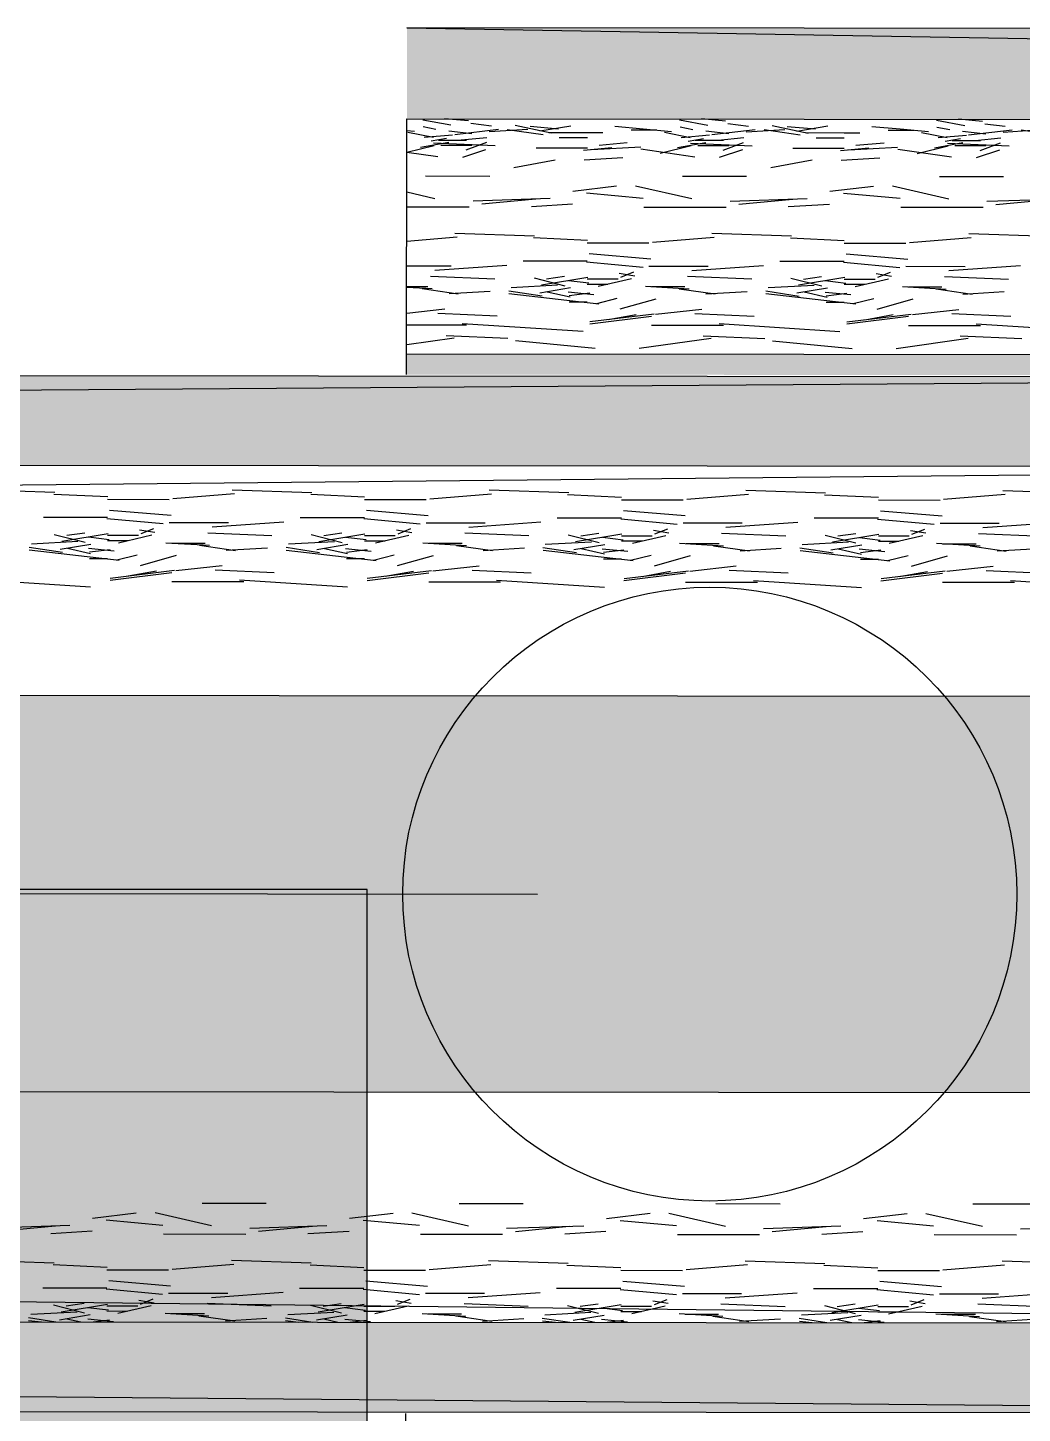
# Model space of a CAD drawing. Header units: millimetres. Extents: x -957 to 3394, y -3 to 3008.
# Drawn here: x 659.27 to 663.14, y 2182.35 to 2187.74 of the extents above; entities that cross this region are included whole.
import ezdxf

# ---------------------------------------------------------------- set-up
doc = ezdxf.new("R2010")
doc.units = ezdxf.units.MM
for name, color, linetype in [('HATCHES', 7, 'CONTINUOUS'), ('PDF_0', 7, 'CONTINUOUS'), ('PDF_GROUND', 7, 'CONTINUOUS')]:
    doc.layers.add(name, color=color, linetype=linetype)

msp = doc.modelspace()

# ---------------------------------------------------------------- hatches: boundary and pattern name
at = {"layer": 'HATCHES'}
h = msp.add_hatch(color=178, dxfattribs=at)
h.paths.add_polyline_path([(423.8217, 2184.3908), (423.8217, 1866.7262), (660.591, 1866.7262), (660.591, 2184.3908)], flags=0)
h.paths.add_polyline_path([(648.591, 2172.3908), (648.591, 1878.7262), (435.8217, 1878.7262), (435.8217, 2172.3908)], flags=0)

# ---------------------------------------------------------------- linework, layer by layer
at = {"layer": 'PDF_0'}
for points in [[(682.3768, 2187.7236), (660.7451, 2187.7421), (682.3765, 2187.3697)], [(660.744, 2186.3936), (660.7448, 2187.3882), (682.3768, 2187.3697), (682.3717, 2181.3394), (660.7397, 2181.3579), (660.7405, 2182.3525)], [(660.8064, 2187.384), (660.9163, 2187.3639)], [(660.9845, 2187.3796), (660.8916, 2187.388)], [(661.8054, 2187.3832), (661.9153, 2187.363)], [(661.9834, 2187.3787), (661.8906, 2187.3872)], [(662.8044, 2187.3823), (662.9142, 2187.3622)], [(662.9824, 2187.3779), (662.8896, 2187.3863)], [(660.7448, 2187.3426), (660.7746, 2187.3398)], [(660.748, 2187.3363), (660.8478, 2187.3163)], [(660.8579, 2187.3462), (660.808, 2187.3563)], [(660.8127, 2187.3162), (660.9226, 2187.3261)], [(660.9077, 2187.3413), (660.9976, 2187.3312)], [(660.931, 2187.3272), (661.1008, 2187.3471)], [(661.0736, 2187.3593), (660.9938, 2187.3692)], [(661.0653, 2187.338), (661.2151, 2187.3477)], [(661.1349, 2187.3467), (661.2748, 2187.3265)], [(661.1661, 2187.363), (661.3059, 2187.3328)], [(661.2241, 2187.3593), (661.334, 2187.3494)], [(661.2621, 2187.3409), (661.382, 2187.3608)], [(661.297, 2187.3349), (661.4468, 2187.3348), (661.5067, 2187.3347)], [(661.5539, 2187.359), (661.6637, 2187.3491), (661.7736, 2187.339)], [(661.6166, 2187.3447), (661.7166, 2187.3446)], [(661.747, 2187.3354), (661.8468, 2187.3155)], [(661.8569, 2187.3454), (661.807, 2187.3554)], [(661.9067, 2187.3405), (661.9966, 2187.3304)], [(661.93, 2187.3263), (662.0997, 2187.3462)], [(662.0726, 2187.3584), (661.9927, 2187.3683)], [(662.0643, 2187.3371), (662.2141, 2187.3468)], [(662.1339, 2187.3459), (662.2738, 2187.3256)], [(662.1651, 2187.3621), (662.3049, 2187.3319)], [(662.2231, 2187.3585), (662.333, 2187.3485)], [(662.2611, 2187.34), (662.381, 2187.3599)], [(662.296, 2187.3341), (662.4457, 2187.3339), (662.5057, 2187.3339)], [(662.5528, 2187.3582), (662.6627, 2187.3483), (662.7726, 2187.3381)], [(662.6156, 2187.3438), (662.7156, 2187.3437)], [(662.746, 2187.3346), (662.8458, 2187.3146)], [(662.8559, 2187.3445), (662.806, 2187.3546)], [(662.9057, 2187.3396), (662.9955, 2187.3295)], [(662.9289, 2187.3255), (663.0987, 2187.3454)], [(663.0716, 2187.3576), (662.9917, 2187.3675)], [(663.0633, 2187.3363), (663.2131, 2187.346)], [(663.1329, 2187.345), (663.2727, 2187.3248)], [(660.8509, 2187.2832), (660.7447, 2187.2567)], [(660.7982, 2187.2772), (660.9081, 2187.2971)], [(660.8392, 2187.3024), (660.8991, 2187.3124)], [(660.849, 2187.2943), (661.0888, 2187.2841)], [(660.8674, 2187.3052), (660.9773, 2187.3051)], [(660.8773, 2187.2853), (660.9973, 2187.2852)], [(661.0562, 2187.3144), (660.9564, 2187.3044)], [(660.9753, 2187.2668), (661.0553, 2187.2966)], [(661.247, 2187.275), (661.4468, 2187.2748)], [(661.3369, 2187.3149), (661.4468, 2187.3148)], [(661.432, 2187.2657), (661.5418, 2187.2756)], [(661.4644, 2187.2686), (661.6541, 2187.2785)], [(661.4919, 2187.2857), (661.6018, 2187.2957)], [(661.8499, 2187.2824), (661.73, 2187.2524)], [(661.7972, 2187.2764), (661.9071, 2187.2963)], [(661.8117, 2187.3153), (661.9216, 2187.3253)], [(661.8382, 2187.3015), (661.8981, 2187.3115)], [(661.848, 2187.2935), (662.0877, 2187.2832)], [(661.8663, 2187.3044), (661.9762, 2187.3043)], [(661.8763, 2187.2845), (661.9963, 2187.2844)], [(662.0552, 2187.3135), (661.9554, 2187.3036)], [(661.9743, 2187.2658), (662.0543, 2187.2958)], [(662.246, 2187.2741), (662.4457, 2187.274)], [(662.3358, 2187.314), (662.4457, 2187.3139)], [(662.4309, 2187.2649), (662.5408, 2187.2748)], [(662.4633, 2187.2677), (662.6531, 2187.2776)], [(662.4909, 2187.2848), (662.6008, 2187.2948)], [(662.8489, 2187.2815), (662.729, 2187.2516)], [(662.7962, 2187.2755), (662.9061, 2187.2954)], [(662.8107, 2187.3145), (662.9206, 2187.3244)], [(662.8372, 2187.3007), (662.8971, 2187.3107)], [(662.847, 2187.2926), (663.0867, 2187.2824)], [(662.8653, 2187.3035), (662.9752, 2187.3034)], [(662.8753, 2187.2836), (662.9953, 2187.2835)], [(663.0542, 2187.3127), (662.9544, 2187.3027)], [(662.9733, 2187.2649), (663.0533, 2187.2949)], [(660.7447, 2187.2586), (660.865, 2187.2413)], [(660.962, 2187.2389), (661.0519, 2187.2689)], [(661.1613, 2187.1988), (661.3211, 2187.2286)], [(661.4348, 2187.2278), (661.5847, 2187.2375)], [(661.6542, 2187.2705), (661.864, 2187.2404)], [(661.961, 2187.2381), (662.0509, 2187.2681)], [(662.1602, 2187.198), (662.3201, 2187.2277)], [(662.4338, 2187.2269), (662.5837, 2187.2366)], [(662.6532, 2187.2697), (662.863, 2187.2396)], [(662.96, 2187.2372), (663.0499, 2187.2672)], [(660.8173, 2187.1655), (661.067, 2187.1653)], [(661.8163, 2187.1646), (662.066, 2187.1644)], [(661.3903, 2187.107), (661.5602, 2187.1269)], [(661.6334, 2187.1275), (661.8531, 2187.0774)], [(662.3893, 2187.1061), (662.5592, 2187.1261)], [(662.6324, 2187.1267), (662.8521, 2187.0766)], [(662.8153, 2187.1638), (663.065, 2187.1636)], [(660.7446, 2187.1034), (660.8542, 2187.0783)], [(661.0024, 2187.0688), (661.3023, 2187.0786)], [(661.0365, 2187.0567), (661.2463, 2187.0763)], [(661.2289, 2187.0472), (661.3887, 2187.0571)], [(661.4435, 2187.0995), (661.6633, 2187.0794)], [(662.0014, 2187.068), (662.3013, 2187.0778)], [(662.0355, 2187.0558), (662.2453, 2187.0755)], [(662.2278, 2187.0463), (662.3877, 2187.0562)], [(662.4425, 2187.0986), (662.6623, 2187.0786)], [(663.0004, 2187.0671), (663.3002, 2187.0769)], [(663.0345, 2187.0549), (663.2442, 2187.0746)], [(660.7445, 2187.0456), (660.987, 2187.0454)], [(661.6664, 2187.0448), (661.986, 2187.0445)], [(662.6654, 2187.044), (662.985, 2187.0437)], [(660.7444, 2186.9123), (660.9407, 2186.9284)], [(660.9314, 2186.9435), (661.2411, 2186.9332)], [(661.237, 2186.9259), (661.4468, 2186.9158)], [(661.4464, 2186.9053), (661.6862, 2186.9051)], [(661.6999, 2186.9079), (661.9397, 2186.9276)], [(661.9304, 2186.9426), (662.2401, 2186.9323)], [(662.236, 2186.925), (662.4457, 2186.915)], [(662.4454, 2186.9044), (662.6852, 2186.9042)], [(662.6989, 2186.9071), (662.9387, 2186.9267)], [(662.9294, 2186.9418), (663.2391, 2186.9315)], [(661.454, 2186.8634), (661.6938, 2186.8433)], [(662.453, 2186.8625), (662.6928, 2186.8424)], [(660.7443, 2186.8159), (660.9169, 2186.8157)], [(660.8534, 2186.7991), (661.1331, 2186.8188)], [(661.1966, 2186.8355), (661.4464, 2186.8353)], [(661.6631, 2186.8095), (661.4433, 2186.8297)], [(661.5707, 2186.787), (661.6306, 2186.7771)], [(661.6254, 2186.7908), (661.5755, 2186.771)], [(661.6862, 2186.8151), (661.916, 2186.8149)], [(661.8524, 2186.7983), (662.1321, 2186.8179)], [(662.1956, 2186.8346), (662.4453, 2186.8344)], [(662.662, 2186.8087), (662.4423, 2186.8289)], [(662.6244, 2186.7899), (662.5745, 2186.7701)], [(662.6851, 2186.8142), (662.915, 2186.814)], [(662.8514, 2186.7974), (663.1311, 2186.8171)], [(660.7443, 2186.736), (660.827, 2186.736)], [(660.7443, 2186.7333), (660.8435, 2186.7274)], [(660.8368, 2186.7761), (661.0866, 2186.7658)], [(661.1504, 2186.7323), (661.3301, 2186.7421)], [(661.2392, 2186.7688), (661.359, 2186.7385)], [(661.2683, 2186.7426), (661.4481, 2186.7725)], [(661.2883, 2186.7653), (661.3582, 2186.7753)], [(661.3728, 2186.7595), (661.4527, 2186.7496)], [(661.4463, 2186.7654), (661.5662, 2186.7653)], [(661.4463, 2186.7453), (661.5263, 2186.7452)], [(661.6185, 2186.7652), (661.4887, 2186.7352)], [(661.6727, 2186.7366), (661.8425, 2186.7265)], [(661.6961, 2186.7352), (661.8259, 2186.7351)], [(661.8358, 2186.7752), (662.0855, 2186.765)], [(662.1494, 2186.7314), (662.3291, 2186.7413)], [(662.2382, 2186.7679), (662.358, 2186.7377)], [(662.2673, 2186.7417), (662.4471, 2186.7716)], [(662.2873, 2186.7644), (662.3572, 2186.7744)], [(662.3718, 2186.7586), (662.4517, 2186.7487)], [(662.4452, 2186.7645), (662.5652, 2186.7644)], [(662.4452, 2186.7444), (662.5253, 2186.7443)], [(662.6175, 2186.7644), (662.4877, 2186.7343)], [(662.5697, 2186.7862), (662.6295, 2186.7763)], [(662.6717, 2186.7358), (662.8415, 2186.7257)], [(662.695, 2186.7344), (662.8249, 2186.7343)], [(662.8348, 2186.7744), (663.0845, 2186.7641)], [(660.8047, 2186.7276), (660.9446, 2186.7074)], [(660.9089, 2186.7078), (661.0687, 2186.7177)], [(661.1412, 2186.7194), (661.271, 2186.6995)], [(661.1416, 2186.7089), (661.4913, 2186.6686)], [(661.2616, 2186.7114), (661.3815, 2186.7314)], [(661.2903, 2186.7152), (661.3802, 2186.695)], [(661.3719, 2186.7149), (661.4717, 2186.7048)], [(661.3762, 2186.7008), (661.4561, 2186.7107)], [(661.5616, 2186.6887), (661.4817, 2186.6686)], [(661.5747, 2186.6483), (661.7146, 2186.6882)], [(661.8037, 2186.7267), (661.9436, 2186.7066)], [(661.9079, 2186.707), (662.0677, 2186.7168)], [(662.1402, 2186.7186), (662.27, 2186.6986)], [(662.1406, 2186.708), (662.4902, 2186.6678)], [(662.2605, 2186.7106), (662.3805, 2186.7305)], [(662.2893, 2186.7143), (662.3792, 2186.6942)], [(662.3709, 2186.7141), (662.4709, 2186.7039)], [(662.3752, 2186.6999), (662.4551, 2186.7099)], [(662.5606, 2186.6878), (662.4807, 2186.6678)], [(662.5736, 2186.6475), (662.7135, 2186.6873)], [(662.8027, 2186.7259), (662.9426, 2186.7057)], [(662.9069, 2186.7061), (663.0667, 2186.716)], [(660.7442, 2186.6322), (660.8931, 2186.6485)], [(660.8658, 2186.6318), (661.0956, 2186.6215)], [(661.3763, 2186.6755), (661.4463, 2186.6755)], [(661.4568, 2186.5992), (661.7066, 2186.6291)], [(661.527, 2186.6072), (661.6369, 2186.6272)], [(661.7122, 2186.628), (661.8921, 2186.6477)], [(661.8648, 2186.6309), (662.0946, 2186.6207)], [(662.3753, 2186.6747), (662.4452, 2186.6746)], [(662.4558, 2186.5984), (662.7056, 2186.6282)], [(662.526, 2186.6064), (662.6359, 2186.6263)], [(662.7112, 2186.6271), (662.8911, 2186.6468)], [(662.8638, 2186.6301), (663.0936, 2186.6198)], [(660.7441, 2186.5861), (660.9767, 2186.5859)], [(660.9603, 2186.5923), (661.4298, 2186.562)], [(661.456, 2186.5908), (661.6958, 2186.6205)], [(661.6959, 2186.5853), (661.9756, 2186.585)], [(661.9593, 2186.5915), (662.4288, 2186.5612)], [(662.455, 2186.59), (662.6948, 2186.6197)], [(662.6948, 2186.5844), (662.9746, 2186.5842)], [(662.9583, 2186.5906), (663.4278, 2186.5603)], [(660.7441, 2186.5096), (660.929, 2186.536)], [(660.8983, 2186.545), (661.138, 2186.5347)], [(661.1669, 2186.5256), (661.4766, 2186.4952)], [(661.6483, 2186.4954), (661.928, 2186.5351)], [(661.8973, 2186.5441), (662.137, 2186.5339)], [(662.1659, 2186.5247), (662.4756, 2186.4943)], [(662.6473, 2186.4946), (662.927, 2186.5343)], [(662.8962, 2186.5432), (663.136, 2186.533)], [(682.3761, 2186.4537), (660.744, 2186.4722)], [(622.6145, 2186.4208), (666.4468, 2186.3833), (622.6142, 2186.0714)], [(622.6096, 2186.0714), (666.4465, 2186.0339), (622.6092, 2185.5993)], [(659.0665, 2185.9461), (659.3761, 2185.9358)], [(659.3719, 2185.9285), (659.5818, 2185.9185)], [(659.8348, 2185.9105), (660.0745, 2185.9302)], [(660.0654, 2185.9452), (660.3751, 2185.9349)], [(660.3709, 2185.9276), (660.5807, 2185.9176)], [(660.8338, 2185.9097), (661.0735, 2185.9293)], [(661.0644, 2185.9444), (661.3741, 2185.9341)], [(661.3699, 2185.9267), (661.5797, 2185.9167)], [(661.8328, 2185.9088), (662.0725, 2185.9285)], [(662.0634, 2185.9435), (662.3731, 2185.9332)], [(662.3689, 2185.9259), (662.5787, 2185.9159)], [(662.8317, 2185.908), (663.0715, 2185.9276)], [(663.0624, 2185.9427), (663.3721, 2185.9324)], [(659.5814, 2185.9079), (659.8211, 2185.9077)], [(660.5804, 2185.907), (660.8201, 2185.9068)], [(661.5794, 2185.9062), (661.8191, 2185.906)], [(662.5783, 2185.9053), (662.8181, 2185.9051)], [(659.3316, 2185.8381), (659.5813, 2185.8379)], [(659.7979, 2185.8121), (659.5782, 2185.8324)], [(659.5889, 2185.866), (659.8287, 2185.846)], [(659.821, 2185.8177), (660.0508, 2185.8175)], [(659.9873, 2185.8009), (660.267, 2185.8205)], [(660.3306, 2185.8372), (660.5803, 2185.837)], [(660.7969, 2185.8113), (660.5772, 2185.8315)], [(660.5879, 2185.8652), (660.8277, 2185.8451)], [(660.82, 2185.8168), (661.0498, 2185.8166)], [(660.9863, 2185.8), (661.266, 2185.8197)], [(661.3296, 2185.8364), (661.5793, 2185.8362)], [(661.7959, 2185.8104), (661.5762, 2185.8307)], [(661.5869, 2185.8643), (661.8267, 2185.8443)], [(661.9852, 2185.7992), (662.265, 2185.8188)], [(662.3285, 2185.8355), (662.5782, 2185.8353)], [(662.7949, 2185.8096), (662.5751, 2185.8298)], [(662.5859, 2185.8635), (662.8256, 2185.8434)], [(662.9842, 2185.7983), (663.264, 2185.818)], [(659.3741, 2185.7714), (659.4939, 2185.7411)], [(659.4031, 2185.7452), (659.583, 2185.7751)], [(659.4232, 2185.7679), (659.4931, 2185.7779)], [(659.5813, 2185.768), (659.7011, 2185.7679)], [(659.7534, 2185.7678), (659.6235, 2185.7378)], [(659.7055, 2185.7896), (659.7655, 2185.7797)], [(659.7603, 2185.7934), (659.7104, 2185.7736)], [(659.9707, 2185.7778), (660.2204, 2185.7676)], [(660.3731, 2185.7705), (660.4929, 2185.7403)], [(660.4021, 2185.7443), (660.582, 2185.7742)], [(660.4222, 2185.767), (660.4921, 2185.777)], [(660.5803, 2185.7671), (660.7, 2185.767)], [(660.7524, 2185.767), (660.6225, 2185.7369)], [(660.7045, 2185.7888), (660.7645, 2185.7789)], [(660.7593, 2185.7925), (660.7094, 2185.7727)], [(660.9697, 2185.777), (661.2194, 2185.7667)], [(661.3721, 2185.7697), (661.4919, 2185.7394)], [(661.4011, 2185.7435), (661.581, 2185.7734)], [(661.4212, 2185.7662), (661.4911, 2185.7761)], [(661.5793, 2185.7662), (661.699, 2185.7661)], [(661.7514, 2185.7661), (661.6215, 2185.7361)], [(661.7035, 2185.7879), (661.7635, 2185.778)], [(661.7583, 2185.7917), (661.7083, 2185.7719)], [(661.819, 2185.816), (662.0488, 2185.8158)], [(661.9687, 2185.7761), (662.2184, 2185.7658)], [(662.3711, 2185.7688), (662.4908, 2185.7386)], [(662.4001, 2185.7426), (662.58, 2185.7725)], [(662.4202, 2185.7653), (662.4901, 2185.7753)], [(662.5782, 2185.7654), (662.698, 2185.7653)], [(662.7504, 2185.7652), (662.6205, 2185.7355)], [(662.7025, 2185.7871), (662.7625, 2185.7772)], [(662.7573, 2185.7908), (662.7073, 2185.771)], [(662.818, 2185.8151), (663.0477, 2185.8149)], [(662.9676, 2185.7753), (663.2174, 2185.765)], [(659.2761, 2185.722), (659.406, 2185.7021)], [(659.2765, 2185.7115), (659.6262, 2185.6712)], [(659.2852, 2185.7349), (659.4651, 2185.7447)], [(659.3964, 2185.714), (659.5164, 2185.734)], [(659.4252, 2185.7178), (659.5151, 2185.6976)], [(659.5068, 2185.7175), (659.6067, 2185.7074)], [(659.5077, 2185.7621), (659.5876, 2185.7522)], [(659.5111, 2185.7034), (659.591, 2185.7133)], [(659.5813, 2185.7479), (659.6612, 2185.7478)], [(659.8075, 2185.7392), (659.9774, 2185.7291)], [(659.831, 2185.7378), (659.9608, 2185.7377)], [(659.9386, 2185.7293), (660.0784, 2185.7092)], [(660.0427, 2185.7096), (660.2026, 2185.7194)], [(660.2751, 2185.7212), (660.4049, 2185.7012)], [(660.2755, 2185.7106), (660.6252, 2185.6704)], [(660.2842, 2185.7341), (660.4641, 2185.7439)], [(660.3954, 2185.7132), (660.5154, 2185.7331)], [(660.4242, 2185.717), (660.514, 2185.6968)], [(660.5057, 2185.7167), (660.6056, 2185.7065)], [(660.5067, 2185.7612), (660.5866, 2185.7513)], [(660.5101, 2185.7025), (660.59, 2185.7125)], [(660.5802, 2185.747), (660.6601, 2185.747)], [(660.8065, 2185.7384), (660.9764, 2185.7283)], [(660.83, 2185.737), (660.9598, 2185.7369)], [(660.9376, 2185.7285), (661.0774, 2185.7083)], [(661.0417, 2185.7087), (661.2016, 2185.7186)], [(661.2741, 2185.7203), (661.4039, 2185.7004)], [(661.2745, 2185.7098), (661.6242, 2185.6695)], [(661.2832, 2185.7332), (661.463, 2185.743)], [(661.3944, 2185.7123), (661.5144, 2185.7323)], [(661.4232, 2185.7161), (661.513, 2185.6959)], [(661.5047, 2185.7158), (661.6046, 2185.7057)], [(661.5057, 2185.7604), (661.5855, 2185.7505)], [(661.509, 2185.7017), (661.589, 2185.7116)], [(661.5792, 2185.7462), (661.6591, 2185.7461)], [(661.8055, 2185.7375), (661.9754, 2185.7274)], [(661.829, 2185.7361), (661.9588, 2185.736)], [(661.9366, 2185.7276), (662.0764, 2185.7075)], [(662.0407, 2185.7079), (662.2005, 2185.7177)], [(662.273, 2185.7195), (662.4029, 2185.6995)], [(662.2735, 2185.7089), (662.6231, 2185.6687)], [(662.2821, 2185.7324), (662.462, 2185.7422)], [(662.3934, 2185.7115), (662.5133, 2185.7314)], [(662.4222, 2185.7152), (662.512, 2185.6951)], [(662.5037, 2185.715), (662.6036, 2185.7048)], [(662.5046, 2185.7595), (662.5845, 2185.7496)], [(662.508, 2185.7008), (662.588, 2185.7108)], [(662.5782, 2185.7453), (662.6581, 2185.7452)], [(662.8045, 2185.7367), (662.9744, 2185.7266)], [(662.8279, 2185.7353), (662.9578, 2185.7352)], [(662.9356, 2185.7268), (663.0754, 2185.7066)], [(663.0397, 2185.707), (663.1995, 2185.7168)], [(659.5112, 2185.6781), (659.5812, 2185.6781)], [(659.6966, 2185.6913), (659.6167, 2185.6712)], [(659.7095, 2185.6509), (659.8494, 2185.6908)], [(660.5102, 2185.6773), (660.5802, 2185.6772)], [(660.6956, 2185.6904), (660.6157, 2185.6704)], [(660.7085, 2185.6501), (660.8484, 2185.6899)], [(661.5092, 2185.6764), (661.5792, 2185.6764)], [(661.6946, 2185.6895), (661.6147, 2185.6695)], [(661.7075, 2185.6492), (661.8474, 2185.6891)], [(662.5082, 2185.6756), (662.5781, 2185.6755)], [(662.6936, 2185.6887), (662.6136, 2185.6687)], [(662.7065, 2185.6484), (662.8464, 2185.6882)], [(659.5909, 2185.5934), (659.8307, 2185.6231)], [(659.5917, 2185.6018), (659.8415, 2185.6317)], [(659.6619, 2185.6098), (659.7718, 2185.6298)], [(659.8472, 2185.6307), (660.0269, 2185.6504)], [(659.9997, 2185.6335), (660.2295, 2185.6233)], [(660.5899, 2185.5926), (660.8297, 2185.6223)], [(660.5907, 2185.601), (660.8405, 2185.6308)], [(660.6609, 2185.609), (660.7708, 2185.6289)], [(660.8462, 2185.6298), (661.0259, 2185.6495)], [(660.9987, 2185.6327), (661.2284, 2185.6224)], [(661.5889, 2185.5917), (661.8287, 2185.6214)], [(661.5897, 2185.6001), (661.8394, 2185.63)], [(661.6599, 2185.6081), (661.7698, 2185.6281)], [(661.8452, 2185.6289), (662.0249, 2185.6487)], [(661.9977, 2185.6318), (662.2274, 2185.6216)], [(662.5879, 2185.5908), (662.8277, 2185.6206)], [(662.5886, 2185.5993), (662.8384, 2185.6291)], [(662.6589, 2185.6073), (662.7688, 2185.6272)], [(662.8442, 2185.6281), (663.0239, 2185.6478)], [(662.9967, 2185.631), (663.2264, 2185.6207)], [(659.0953, 2185.5949), (659.5152, 2185.5677)], [(659.8309, 2185.5879), (660.1106, 2185.5876)], [(660.0943, 2185.5941), (660.5142, 2185.5669)], [(660.8299, 2185.587), (661.1095, 2185.5868)], [(661.0932, 2185.5932), (661.5132, 2185.566)], [(661.8288, 2185.5861), (662.1085, 2185.5859)], [(662.0922, 2185.5924), (662.5122, 2185.5652)], [(662.8278, 2185.5853), (663.1075, 2185.5851)], [(663.0912, 2185.5915), (663.5112, 2185.5643)], [(397.2218, 2184.5985), (661.2522, 2184.3727)], [(622.6068, 2182.7401), (666.4437, 2182.7027), (622.6072, 2183.2121)], [(659.5227, 2183.1126), (659.6926, 2183.1326)], [(659.7657, 2183.1334), (659.9855, 2183.0831)], [(659.9486, 2183.1703), (660.1983, 2183.17)], [(660.5217, 2183.1118), (660.6916, 2183.1317)], [(660.7647, 2183.1325), (660.9844, 2183.0823)], [(660.9476, 2183.1694), (661.1973, 2183.1692)], [(661.5207, 2183.1109), (661.6906, 2183.1309)], [(661.7637, 2183.1315), (661.9834, 2183.0814)], [(661.9466, 2183.1685), (662.1963, 2183.1683)], [(662.5197, 2183.1101), (662.6895, 2183.13)], [(662.7627, 2183.1307), (662.9824, 2183.0806)], [(662.9456, 2183.1677), (663.1954, 2183.1675)], [(659.1348, 2183.0746), (659.4345, 2183.0843)], [(659.1688, 2183.0621), (659.3786, 2183.082)], [(659.5758, 2183.1051), (659.7956, 2183.0849)], [(660.1338, 2183.0737), (660.4335, 2183.0834)], [(660.1678, 2183.0613), (660.3776, 2183.0812)], [(660.5748, 2183.1043), (660.7946, 2183.0841)], [(661.1328, 2183.0728), (661.4325, 2183.0826)], [(661.1668, 2183.0604), (661.3765, 2183.0803)], [(661.5738, 2183.1034), (661.7936, 2183.0832)], [(662.1318, 2183.072), (662.4315, 2183.0817)], [(662.1658, 2183.0596), (662.3757, 2183.0795)], [(662.5728, 2183.1025), (662.7926, 2183.0823)], [(663.1308, 2183.0711), (663.4305, 2183.0808)], [(659.3611, 2183.0529), (659.521, 2183.0627)], [(659.7987, 2183.0505), (660.1183, 2183.0503)], [(660.3601, 2183.052), (660.52, 2183.0619)], [(660.7977, 2183.0497), (661.1173, 2183.0494)], [(661.3591, 2183.0512), (661.519, 2183.061)], [(661.7967, 2183.0488), (662.1163, 2183.0485)], [(662.3581, 2183.0503), (662.518, 2183.0602)], [(662.7956, 2183.048), (663.1153, 2183.0477)], [(659.0639, 2182.9491), (659.3735, 2182.9388)], [(659.3693, 2182.9315), (659.5792, 2182.9215)], [(659.5788, 2182.9109), (659.8185, 2182.9107)], [(659.8322, 2182.9136), (660.072, 2182.9332)], [(660.0628, 2182.9483), (660.3725, 2182.938)], [(660.3683, 2182.9306), (660.5781, 2182.9206)], [(660.5778, 2182.9101), (660.8175, 2182.9099)], [(660.8312, 2182.9127), (661.071, 2182.9324)], [(661.0618, 2182.9474), (661.3715, 2182.9371)], [(661.3673, 2182.9298), (661.5771, 2182.9198)], [(661.5768, 2182.9092), (661.8165, 2182.909)], [(661.8302, 2182.9119), (662.0699, 2182.9315)], [(662.0608, 2182.9466), (662.3705, 2182.9362)], [(662.3664, 2182.9289), (662.5761, 2182.9189)], [(662.5757, 2182.9084), (662.8155, 2182.9082)], [(662.8291, 2182.911), (663.0689, 2182.9307)], [(663.0598, 2182.9457), (663.3695, 2182.9354)], [(659.5863, 2182.8691), (659.8261, 2182.849)], [(660.5853, 2182.8682), (660.8251, 2182.8481)], [(661.5843, 2182.8674), (661.8241, 2182.8473)], [(662.5833, 2182.8665), (662.823, 2182.8464)], [(659.329, 2182.8411), (659.5788, 2182.8409)], [(659.7954, 2182.8151), (659.5756, 2182.8354)], [(659.8185, 2182.8207), (660.0483, 2182.8205)], [(659.9847, 2182.8039), (660.2644, 2182.8235)], [(660.328, 2182.8403), (660.5778, 2182.8401)], [(660.7944, 2182.8143), (660.5746, 2182.8346)], [(660.8174, 2182.8198), (661.0473, 2182.8197)], [(660.9837, 2182.8031), (661.2634, 2182.8227)], [(661.327, 2182.8394), (661.5768, 2182.8392)], [(661.7933, 2182.8134), (661.5736, 2182.8337)], [(661.8164, 2182.819), (662.0462, 2182.8188)], [(661.9827, 2182.8022), (662.2624, 2182.8218)], [(662.3259, 2182.8386), (662.5757, 2182.8384)], [(662.7923, 2182.8126), (662.5726, 2182.8329)], [(662.8154, 2182.8181), (663.0452, 2182.8179)], [(662.9817, 2182.8014), (663.2614, 2182.821)], [(659.2827, 2182.738), (659.4625, 2182.7478)], [(659.3716, 2182.7744), (659.4913, 2182.7442)], [(659.4006, 2182.7482), (659.5805, 2182.7781)], [(659.4207, 2182.7709), (659.4905, 2182.7809)], [(659.5051, 2182.7651), (659.585, 2182.7551)], [(659.5787, 2182.771), (659.6985, 2182.7709)], [(659.5787, 2182.7509), (659.6586, 2182.7508)], [(659.751, 2182.7708), (659.621, 2182.741)], [(659.703, 2182.7927), (659.7629, 2182.7828)], [(659.7577, 2182.7964), (659.7078, 2182.7766)], [(659.9681, 2182.7808), (660.2179, 2182.7706)], [(660.2817, 2182.7371), (660.4615, 2182.7469)], [(660.3705, 2182.7735), (660.4903, 2182.7434)], [(660.3996, 2182.7473), (660.5795, 2182.7772)], [(660.4197, 2182.77), (660.4895, 2182.78)], [(660.5041, 2182.7643), (660.584, 2182.7542)], [(660.5777, 2182.7701), (660.6975, 2182.77)], [(660.5777, 2182.75), (660.6576, 2182.75)], [(660.7499, 2182.77), (660.62, 2182.7402)], [(660.702, 2182.7919), (660.7619, 2182.7819)], [(660.7567, 2182.7956), (660.7068, 2182.7757)], [(660.9671, 2182.78), (661.2168, 2182.7697)], [(661.2807, 2182.7363), (661.4605, 2182.7461)], [(661.3695, 2182.7727), (661.4893, 2182.7425)], [(661.3985, 2182.7465), (661.5785, 2182.7764)], [(661.4186, 2182.7692), (661.4885, 2182.7792)], [(661.5031, 2182.7634), (661.583, 2182.7534)], [(661.5767, 2182.7693), (661.6965, 2182.7692)], [(661.5767, 2182.7492), (661.6566, 2182.7491)], [(661.7489, 2182.7691), (661.619, 2182.7393)], [(661.701, 2182.791), (661.7609, 2182.7811)], [(661.7557, 2182.7947), (661.7058, 2182.7749)], [(661.9661, 2182.7791), (662.2158, 2182.7689)], [(662.2797, 2182.7354), (662.4595, 2182.7452)], [(662.3685, 2182.7718), (662.4883, 2182.7417)], [(662.3975, 2182.7456), (662.5774, 2182.7755)], [(662.4176, 2182.7683), (662.4875, 2182.7783)], [(662.5021, 2182.7625), (662.582, 2182.7525)], [(662.5756, 2182.7684), (662.6955, 2182.7683)], [(662.5756, 2182.7483), (662.6556, 2182.7483)], [(662.7479, 2182.7683), (662.618, 2182.7385)], [(662.7, 2182.7902), (662.7599, 2182.7802)], [(662.7547, 2182.7939), (662.7048, 2182.774)], [(662.9651, 2182.7783), (663.2148, 2182.768)], [(622.611, 2182.3906), (666.4434, 2182.3531), (622.6113, 2182.7401)], [(659.2735, 2182.7251), (659.3802, 2182.7087)], [(659.2739, 2182.7145), (659.3242, 2182.7087)], [(659.3939, 2182.7171), (659.5138, 2182.737)], [(659.4226, 2182.7208), (659.4779, 2182.7086)], [(659.5042, 2182.7205), (659.604, 2182.7105)], [(659.5255, 2182.7086), (659.5885, 2182.7164)], [(659.805, 2182.7424), (659.9748, 2182.7322)], [(659.8284, 2182.7409), (659.9583, 2182.7408)], [(659.936, 2182.7323), (660.0759, 2182.7122)], [(660.0402, 2182.7126), (660.2, 2182.7225)], [(660.2725, 2182.7242), (660.3792, 2182.7078)], [(660.2729, 2182.7137), (660.3232, 2182.7079)], [(660.3929, 2182.7163), (660.5128, 2182.7362)], [(660.4216, 2182.72), (660.4769, 2182.7078)], [(660.5032, 2182.7197), (660.603, 2182.7096)], [(660.5244, 2182.7077), (660.5875, 2182.7155)], [(660.804, 2182.7415), (660.9738, 2182.7313)], [(660.8274, 2182.74), (660.9572, 2182.7399)], [(660.935, 2182.7315), (661.0749, 2182.7114)], [(661.0392, 2182.7118), (661.199, 2182.7217)], [(661.2715, 2182.7234), (661.3782, 2182.707)], [(661.2719, 2182.7128), (661.3223, 2182.707)], [(661.3918, 2182.7154), (661.5118, 2182.7353)], [(661.4207, 2182.7191), (661.4758, 2182.7069)], [(661.5022, 2182.7188), (661.6021, 2182.7088)], [(661.5234, 2182.7069), (661.5865, 2182.7147)], [(661.803, 2182.7406), (661.9728, 2182.7305)], [(661.8264, 2182.7392), (661.9562, 2182.739)], [(661.934, 2182.7306), (662.0739, 2182.7105)], [(662.0382, 2182.7109), (662.198, 2182.7208)], [(662.2705, 2182.7225), (662.3772, 2182.7061)], [(662.2709, 2182.7119), (662.3213, 2182.7062)], [(662.3908, 2182.7146), (662.5107, 2182.7345)], [(662.4196, 2182.7183), (662.4748, 2182.7061)], [(662.5012, 2182.718), (662.6011, 2182.7079)], [(662.5224, 2182.706), (662.5855, 2182.7137)], [(662.8019, 2182.7398), (662.9718, 2182.7296)], [(662.8253, 2182.7383), (662.9552, 2182.7382)], [(662.933, 2182.7298), (663.0729, 2182.7096)], [(663.0372, 2182.71), (663.197, 2182.72)]]:
    msp.add_lwpolyline(points, dxfattribs=at)
msp.add_lwpolyline([(666.4458, 2185.1391), (666.4444, 2183.5973), (623.0598, 2183.6344), (623.0611, 2185.1762)], close=True, dxfattribs=at)
msp.add_circle((661.9226, 2184.3722), 1.1937, dxfattribs=at)
for points in [[(682.3768, 2187.7236), (660.7451, 2187.7421), (682.3768, 2187.3697), (660.7448, 2187.3882)], [(660.744, 2186.4719), (660.744, 2186.3931), (682.3761, 2186.4534), (682.376, 2186.3746)], [(622.6142, 2186.0714), (666.4465, 2186.0339), (622.6145, 2186.4208), (666.4468, 2186.3833)], [(666.4458, 2185.1391), (666.4444, 2183.5973), (623.0611, 2185.1762), (623.0598, 2183.6344)], [(622.611, 2182.3906), (622.6113, 2182.7401), (666.4434, 2182.3531), (666.4437, 2182.7027)]]:
    msp.add_solid(points, dxfattribs=at)
at = {"layer": 'PDF_GROUND', "color": 178}
msp.add_lwpolyline([(660.591, 2184.3908), (423.8217, 2184.3908), (423.8217, 1866.7262), (660.591, 1866.7262)], close=True, dxfattribs=at)

doc.saveas('drawing.dxf')
